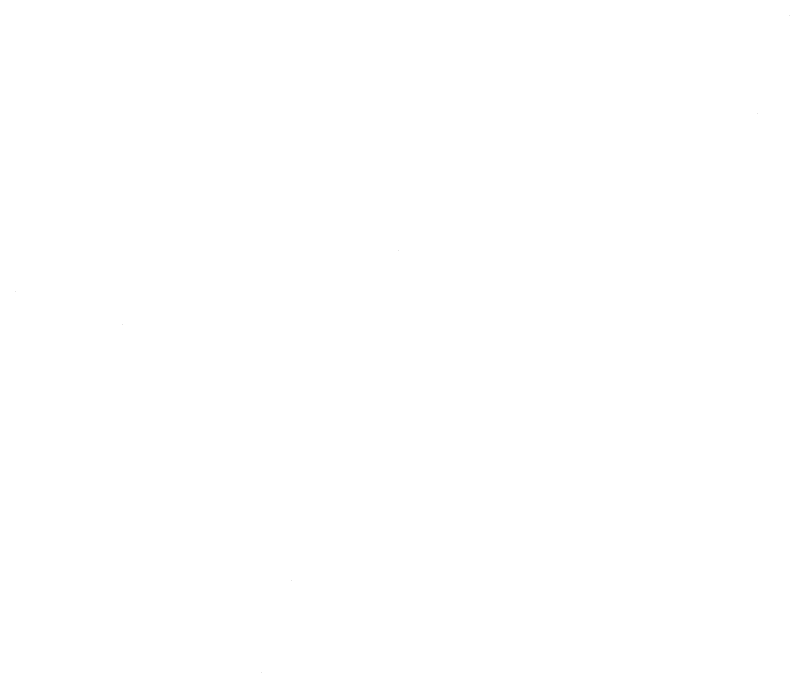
# Model space of a CAD drawing. Header units: metres. Extents: x 585964 to 586572, y 1566010 to 1566771.
# Drawn here: x 585964.1 to 586334.7, y 1566010 to 1566324.8 of the extents above; entities that cross this region are included whole.
import ezdxf

# ---------------------------------------------------------------- set-up
doc = ezdxf.new("R2010")
doc.units = ezdxf.units.M
doc.linetypes.add('CENTER', pattern=[2, 1.25, -0.25, 0.25, -0.25])
doc.layers.add('center', color=216, linetype='CENTER')

msp = doc.modelspace()

# ---------------------------------------------------------------- linework, layer by layer
at = {"layer": 'center', "linetype": 'CENTER', "ltscale": 10}
for p, q in [((586334.7, 1566324.79), (586334.7, 1566324.79)), ((585964.1, 1566192.44), (585964.1, 1566192.44)), ((586096.1, 1566054.24), (586096.1, 1566054.24))]:
    msp.add_line(p, q, dxfattribs=at)
for points in [[(586334.7, 1566324.79), (586334.7, 1566324.79)], [(586319.4, 1566277.71), (586319.4, 1566277.71)], [(586319.4, 1566277.71), (586319.4, 1566277.71)], [(586147.44, 1566212.2), (586147.44, 1566212.2)], [(586015.49, 1566176.65), (586015.49, 1566176.65)], [(586081.73, 1566010.01), (586081.73, 1566010.01)]]:
    msp.add_lwpolyline(points, dxfattribs=at)

doc.saveas('drawing.dxf')
